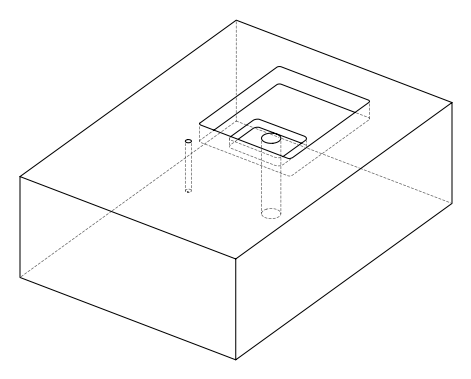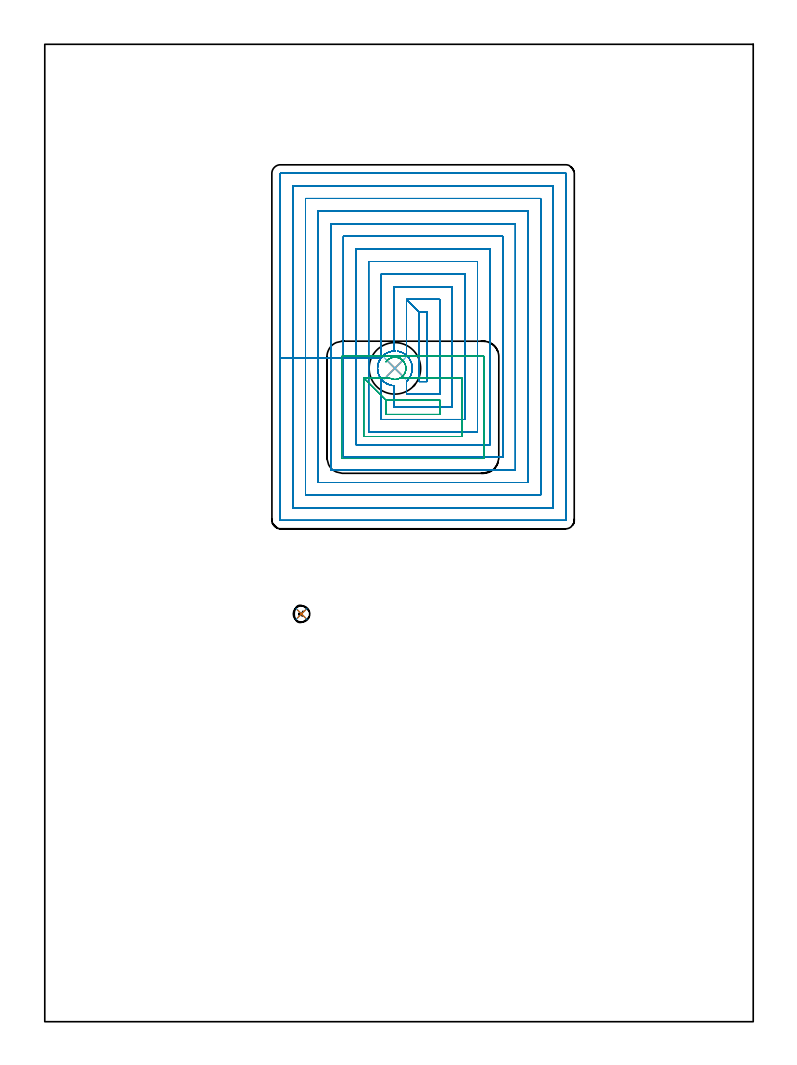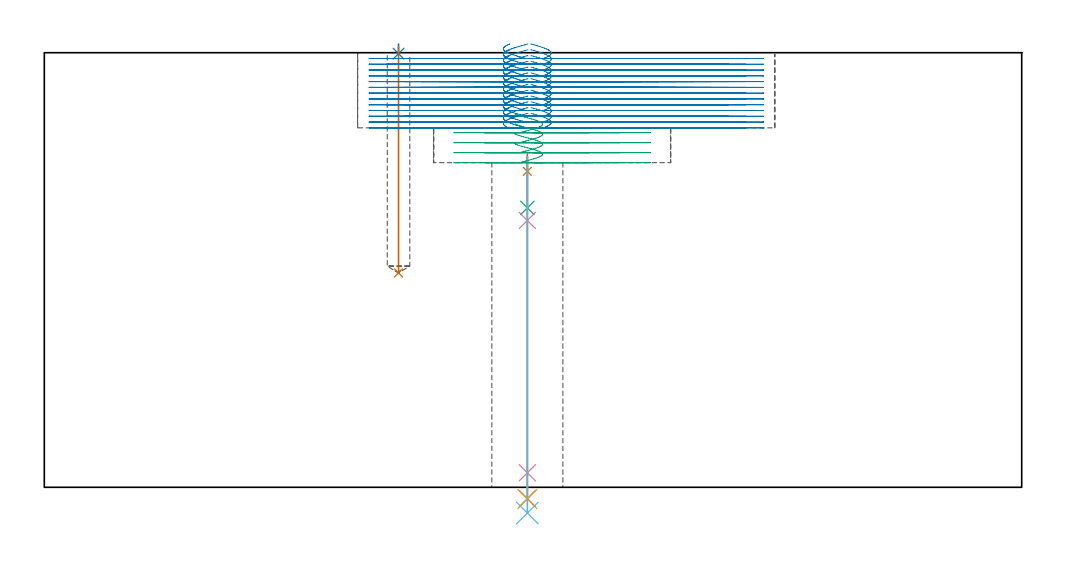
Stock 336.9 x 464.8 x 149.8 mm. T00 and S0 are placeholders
(PLAN: 9 operations, 7 tool changes, 115.5 min)
(1 SPOT_DRILL | STEP1HOLE | NXT0321_9005460120000 | 0.06 min | 4449 mm3)
(2 SPOT_DRILL_1 | STEP1POCKET | NXT0321_9005460120000 | 0.03 min | 1 mm3)
(3 DRILL_BLIND_HOLE_INTO_CENTER | STEP1HOLE | UGT0301_217 | 0.08 min | 989 mm3)
(4 GUN_DRILL_THROUGH_HOLE | STEP1HOLE | UGT0307_007 | 0.56 min | 7680 mm3)
(5 DRILL_TO_ENLARGE_THROUGH_HOLE | STEP1HOLE | NXT0301_104 | 0.48 min | 9871 mm3)
(6 DRILL_TO_ENLARGE_THROUGH_HOLE_1 | STEP1HOLE | UGT0301_058 | 0.5 min | 47537 mm3)
(7 DRILL_BLIND_HOLE_INTO_CENTER_1 | STEP1POCKET | UGT0301_473 | 0.31 min | 3524 mm3)
(8 MILL_RECTANGULAR_POCKET | POCKET_RECTANGULAR_STRAIGHT | NXT0201_009 | Follow Part, ap 2, ae 75% | 109.2 min | 632145 mm3)
(9 MILL_RECTANGULAR_POCKET_1 | POCKET_RECTANGULAR_STRAIGHT_1 | UGT0201_103 | Follow Part, ap 3.5, ae 75% | 4.28 min | 55370 mm3)
(TOOL NXT0321_9005460120000 | NC Spot Drill, 142deg, 12mm, Carbide, Uncoated | D12 PA142 FL30 Z2)
(TOOL UGT0301_217 | Twist Drill 10.4 mm | D10.4 PA118 FL82 Z2)
(TOOL UGT0307_007 | Gun Drill 10 mm | D10 PA130 FL24 Z1)
(TOOL NXT0301_104 | Carbide Drill 14mm [860.1-1400-112A1-MM 2214] | D14 PA140 FL123 Z2)
(TOOL UGT0301_058 | Twist Drill 24.5 mm | D24.5 PA118 FL160 Z2)
(TOOL UGT0301_473 | Carbide Drill 7.8 mm | D7.8 PA118 FL76 Z2)
(TOOL NXT0201_009 | ENDMILL 8mm [2P460-0800-NA 1630] | D8 FL26 Z6)
(TOOL UGT0201_103 | End Mill 14 mm | D14 FL19 Z2)
(OP 1 SPOT_DRILL)
G17 G21 G94 G90
T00 M6
G54
G17 G0 G90 X166.5 Y310.7 S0 M3
G43 Z159.8 H0
G94 G81 G98 Z108.9 F250. R114.9
G80
M5
M2
(OP 2 SPOT_DRILL_1)
G17 G21 G94 G90
T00 M6
G54
G17 G0 G90 X122.1 Y193.9 S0 M3
G43 Z159.8 H0
G94 G81 G98 Z149.464 F250. R152.8
G80
M5
M2
(OP 3 DRILL_BLIND_HOLE_INTO_CENTER)
G17 G21 G94 G90
T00 M6
G54
G17 G0 G90 X166.5 Y310.7 S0 M3
G43 Z159.8 H0
G94 G81 G98 Z96.3 F250. R113.9
G80
M5
M2
(OP 4 GUN_DRILL_THROUGH_HOLE)
G17 G21 G94 G90
T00 M6
G54
G17 G0 G90 X166.5 Y310.7 M8
G43 Z159.8 H0
Z108.868
S716 M3
G94 G1 Z91.973 F125. M26
G4 X.084
Z5. F250.
G4 X.084
Z-3.832 F125.
G4 X.084
M5
M9
G0 Z108.868
Z159.8
M2
(OP 5 DRILL_TO_ENLARGE_THROUGH_HOLE)
G17 G21 G94 G90
T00 M6
G54
G17 G0 G90 X166.5 Y310.7 S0 M3
G43 Z159.8 H1
G94 G73 G98 Z-4.048 F250. Q12.883 R113.9
G80
M5
M2
(OP 6 DRILL_TO_ENLARGE_THROUGH_HOLE_1)
G17 G21 G94 G90
T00 M6
G54
G17 G0 G90 X166.5 Y310.7 S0 M3
G43 Z159.8 H0
G94 G73 G98 Z-8.861 F250. Q24.152 R113.9
G80
M5
M2
(OP 7 DRILL_BLIND_HOLE_INTO_CENTER_1)
G17 G21 G94 G90
T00 M6
G54
G17 G0 G90 X122.1 Y193.9 S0 M3
G43 Z159.8 H0
G94 G81 G98 Z73.9 F250. R151.8
G80
M5
M2
(OP 8 MILL_RECTANGULAR_POCKET)
G17 G21 G94 G90
T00 M6
G54
G17 G0 G90 X167.76 Y318.857 S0 M3
G43 Z159.8 H1
Z152.8
G94 G1 X167.775 Y318.856 Z152.796 F250.
X168.825 Y318.621 Z152.508
X169.835 Y318.251 Z152.219
X170.789 Y317.754 Z151.931
X171.67 Y317.136 Z151.643
X172.464 Y316.41 Z151.355
X173.156 Y315.586 Z151.066
X173.735 Y314.679 Z150.778
X173.914 Y314.314 Z150.669
X174.091 Y313.948 Z150.56
X174.463 Y312.875 Z150.256
X174.685 Y311.762 Z149.952
X174.753 Y310.629 Z149.648
X174.665 Y309.497 Z149.343
X174.424 Y308.388 Z149.039
X174.033 Y307.322 Z148.735
X173.849 Y306.959 Z148.626
X173.658 Y306.584 Z148.513
X173.439 Y306.242 Z148.404
X172.884 Y305.476 Z148.151
X172.625 Y305.16 Z148.041
X172.304 Y304.825 Z147.917
X172. Y304.552 Z147.808
Y298.4 F500.
X187.8
Y343.5
X172.
X178. Y337.5
Y304.4
X181.8
Y337.5
X178.
X172. Y343.5
Y316.844
G0 X160.461 Y316.308 Z152.8
G1 X160.33 Y316.175 Z152.75 F250.
X159.827 Y315.548 Z152.534
X159.456 Y314.99 Z152.355
X159.027 Y314.187 Z152.111
X158.838 Y313.751 Z151.984
X158.709 Y313.425 Z151.89
X158.607 Y313.089 Z151.796
X158.489 Y312.7 Z151.687
X158.321 Y311.825 Z151.448
X158.248 Y310.936 Z151.209
X158.271 Y310.045 Z150.97
X158.39 Y309.161 Z150.731
X158.485 Y308.766 Z150.622
X158.581 Y308.371 Z150.513
X158.943 Y307.379 Z150.23
X159.429 Y306.442 Z149.947
X160.03 Y305.574 Z149.665
X160.737 Y304.79 Z149.382
X161.539 Y304.102 Z149.099
X162.421 Y303.522 Z148.816
X162.837 Y303.312 Z148.691
X163.203 Y303.132 Z148.582
X163.977 Y302.841 Z148.36
X164.777 Y302.63 Z148.138
X165.593 Y302.499 Z147.917
X166. Y302.474 Z147.808
Y292.4 F500.
X193.8
Y349.5
X166.
Y318.93
G0 X166.706 Y318.952 Z152.8
G1 X165.628 Y318.909 Z152.511 F250.
X164.568 Y318.727 Z152.223
X163.541 Y318.408 Z151.934
X162.563 Y317.958 Z151.646
X162.216 Y317.748 Z151.537
X161.868 Y317.537 Z151.428
X161.268 Y317.09 Z151.228
X160.967 Y316.817 Z151.119
X160.33 Y316.175 Z150.876
X159.827 Y315.548 Z150.661
X159.456 Y314.99 Z150.482
X159.027 Y314.187 Z150.237
X158.838 Y313.751 Z150.11
X158.709 Y313.425 Z150.016
X158.607 Y313.089 Z149.922
X158.489 Y312.7 Z149.813
X158.321 Y311.825 Z149.574
X158.248 Y310.936 Z149.336
X158.271 Y310.045 Z149.097
X158.39 Y309.161 Z148.858
X158.485 Y308.766 Z148.749
X158.581 Y308.371 Z148.64
X158.882 Y307.523 Z148.399
X159.273 Y306.713 Z148.158
X159.75 Y305.95 Z147.917
X160. Y305.629 Z147.808
Y286.4 F500.
X199.8
Y355.5
X160.
Y315.765
X154.
Y280.4
X205.8
Y361.5
X154.
Y315.765
X148.
Y274.4
X211.8
Y367.5
X148.
Y315.765
X142.
Y268.4
X217.8
Y373.5
X142.
Y315.765
X136.
Y262.4
X223.8
Y379.5
X136.
Y315.765
X130.
Y256.4
X229.8
Y385.5
X130.
Y315.765
X124.
Y250.4
X235.8
Y391.5
X124.
Y315.765
X118.
Y244.4
X241.8
Y397.5
X118.
Y315.765
X112.
Y238.5
X112.005 Y238.445
X112.045 Y238.405
X112.1 Y238.4
X247.7
X247.755 Y238.405
X247.795 Y238.445
X247.8 Y238.5
Y403.4
X247.795 Y403.455
X247.755 Y403.495
X247.7 Y403.5
X112.1
X112.045 Y403.495
X112.005 Y403.455
X112. Y403.4
Y315.765
Y314.765
G0 X167.76 Y318.857 Z150.808
G1 X167.777 Y318.856 Z150.803 F250.
X168.827 Y318.62 Z150.515
X169.837 Y318.251 Z150.227
X170.79 Y317.753 Z149.938
X171.671 Y317.136 Z149.65
X172.464 Y316.409 Z149.362
X173.156 Y315.586 Z149.074
X173.735 Y314.679 Z148.786
X173.914 Y314.314 Z148.677
X174.091 Y313.948 Z148.568
X174.463 Y312.875 Z148.263
X174.685 Y311.762 Z147.959
X174.753 Y310.629 Z147.655
X174.665 Y309.497 Z147.351
X174.424 Y308.388 Z147.047
X174.033 Y307.322 Z146.743
X173.849 Y306.959 Z146.634
X173.658 Y306.584 Z146.521
X173.439 Y306.242 Z146.412
X172.922 Y305.522 Z146.175
X172.666 Y305.205 Z146.065
X172.537 Y305.065 Z146.014
X172. Y304.552 Z145.815
Y298.4 F500.
X187.8
Y343.5
X172.
X178. Y337.5
Y304.4
X181.8
Y337.5
X178.
X172. Y343.5
Y316.844
G0 X160.462 Y316.308 Z150.808
G1 X160.33 Y316.175 Z150.757 F250.
X159.827 Y315.548 Z150.542
X159.456 Y314.99 Z150.363
X159.027 Y314.187 Z150.118
X158.838 Y313.751 Z149.991
X158.709 Y313.425 Z149.897
X158.607 Y313.089 Z149.803
X158.489 Y312.7 Z149.694
X158.321 Y311.825 Z149.456
X158.248 Y310.937 Z149.217
X158.271 Y310.047 Z148.978
X158.389 Y309.164 Z148.739
X158.485 Y308.769 Z148.631
X158.58 Y308.374 Z148.522
X158.944 Y307.377 Z148.237
X159.433 Y306.436 Z147.953
X160.038 Y305.565 Z147.669
X160.75 Y304.778 Z147.385
X161.556 Y304.089 Z147.101
X162.444 Y303.509 Z146.816
X162.807 Y303.326 Z146.707
X163.172 Y303.145 Z146.598
X163.956 Y302.848 Z146.374
X164.766 Y302.632 Z146.149
X165.593 Y302.499 Z145.924
X166. Y302.474 Z145.815
Y292.4 F500.
X193.8
Y349.5
X166.
Y318.93
G0 X166.706 Y318.953 Z150.808
G1 X165.631 Y318.91 Z150.519 F250.
X164.571 Y318.728 Z150.231
X163.544 Y318.409 Z149.943
X162.567 Y317.96 Z149.655
X162.219 Y317.75 Z149.546
X161.872 Y317.539 Z149.437
X161.268 Y317.09 Z149.235
X160.967 Y316.817 Z149.127
X160.33 Y316.175 Z148.884
X159.827 Y315.548 Z148.669
X159.456 Y314.99 Z148.489
X159.027 Y314.187 Z148.245
X158.838 Y313.751 Z148.118
X158.709 Y313.425 Z148.024
X158.607 Y313.089 Z147.93
X158.489 Y312.7 Z147.821
X158.321 Y311.825 Z147.582
X158.248 Y310.937 Z147.344
X158.271 Y310.047 Z147.105
X158.389 Y309.164 Z146.866
X158.485 Y308.769 Z146.757
X158.58 Y308.374 Z146.648
X158.881 Y307.525 Z146.407
X159.273 Y306.713 Z146.166
X159.75 Y305.95 Z145.924
X160. Y305.629 Z145.815
Y286.4 F500.
X199.8
Y355.5
X160.
Y315.765
X154.
Y280.4
X205.8
Y361.5
X154.
Y315.765
X148.
Y274.4
X211.8
Y367.5
X148.
Y315.765
X142.
Y268.4
X217.8
Y373.5
X142.
Y315.765
X136.
Y262.4
X223.8
Y379.5
X136.
Y315.765
X130.
Y256.4
X229.8
Y385.5
X130.
Y315.765
X124.
Y250.4
X235.8
Y391.5
X124.
Y315.765
X118.
Y244.4
X241.8
Y397.5
X118.
Y315.765
X112.
Y238.5
X112.005 Y238.445
X112.045 Y238.405
X112.1 Y238.4
X247.7
X247.755 Y238.405
X247.795 Y238.445
X247.8 Y238.5
Y403.4
X247.795 Y403.455
X247.755 Y403.495
X247.7 Y403.5
X112.1
X112.045 Y403.495
X112.005 Y403.455
X112. Y403.4
Y315.765
Y314.765
G0 X167.758 Y318.845 Z148.815
G1 X168.606 Y318.682 Z148.584 F250.
X169.661 Y318.326 Z148.285
X170.659 Y317.831 Z147.987
X171.581 Y317.207 Z147.689
X172.411 Y316.464 Z147.39
X173.133 Y315.616 Z147.092
X173.735 Y314.679 Z146.793
X173.914 Y314.314 Z146.685
X174.091 Y313.948 Z146.575
X174.451 Y312.918 Z146.283
X174.673 Y311.85 Z145.991
X174.753 Y310.763 Z145.699
X174.689 Y309.674 Z145.406
X174.483 Y308.603 Z145.114
X174.138 Y307.568 Z144.822
X173.66 Y306.588 Z144.53
X173.441 Y306.245 Z144.421
X172.922 Y305.522 Z144.182
X172.666 Y305.205 Z144.073
X172.304 Y304.825 Z143.932
X172. Y304.552 Z143.823
Y298.4 F500.
X187.8
Y343.5
X172.
X178. Y337.5
Y304.4
X181.8
Y337.5
X178.
X172. Y343.5
Y316.844
G0 X160.46 Y316.307 Z148.815
G1 X160.326 Y316.171 Z148.764 F250.
X160.056 Y315.865 Z148.655
X159.479 Y315.047 Z148.387
X159.006 Y314.165 Z148.118
X158.641 Y313.233 Z147.85
X158.392 Y312.263 Z147.582
X158.334 Y311.86 Z147.473
X158.29 Y311.549 Z147.389
X158.244 Y310.831 Z147.196
X158.302 Y309.726 Z146.899
X158.507 Y308.638 Z146.603
X158.855 Y307.588 Z146.306
X159.34 Y306.593 Z146.01
X159.954 Y305.673 Z145.713
X160.685 Y304.842 Z145.417
X161.52 Y304.116 Z145.12
X162.445 Y303.508 Z144.824
X163.312 Y303.085 Z144.565
X164.053 Y302.818 Z144.354
X164.816 Y302.622 Z144.143
X165.593 Y302.499 Z143.932
X166. Y302.474 Z143.823
Y292.4 F500.
X193.8
Y349.5
X166.
Y318.93
G0 X166.705 Y318.938 Z148.815
G1 X166.401 Y318.955 Z148.734 F250.
X165.291 Y318.867 Z148.435
X164.203 Y318.63 Z148.137
X163.156 Y318.25 Z147.839
X162.17 Y317.732 Z147.54
X161.263 Y317.086 Z147.242
X160.962 Y316.813 Z147.133
X160.326 Y316.171 Z146.891
X160.056 Y315.865 Z146.782
X159.479 Y315.047 Z146.513
X159.006 Y314.165 Z146.245
X158.641 Y313.233 Z145.977
X158.392 Y312.263 Z145.709
X158.334 Y311.86 Z145.599
X158.29 Y311.549 Z145.515
X158.244 Y310.831 Z145.322
X158.294 Y309.794 Z145.044
X158.474 Y308.772 Z144.766
X158.779 Y307.78 Z144.488
X159.207 Y306.834 Z144.21
X159.75 Y305.95 Z143.932
X160. Y305.629 Z143.823
Y286.4 F500.
X199.8
Y355.5
X160.
Y315.778
X154.
Y280.4
X205.8
Y361.5
X154.
Y315.778
X148.
Y274.4
X211.8
Y367.5
X148.
Y315.778
X142.
Y268.4
X217.8
Y373.5
X142.
Y315.778
X136.
Y262.4
X223.8
Y379.5
X136.
Y315.778
X130.
Y256.4
X229.8
Y385.5
X130.
Y315.778
X124.
Y250.4
X235.8
Y391.5
X124.
Y315.778
X118.
Y244.4
X241.8
Y397.5
X118.
Y315.778
X112.
Y238.5
X112.005 Y238.445
X112.045 Y238.405
X112.1 Y238.4
X247.7
X247.755 Y238.405
X247.795 Y238.445
X247.8 Y238.5
Y403.4
X247.795 Y403.455
X247.755 Y403.495
X247.7 Y403.5
X112.1
X112.045 Y403.495
X112.005 Y403.455
X112. Y403.4
Y315.778
Y314.778
G0 X167.758 Y318.845 Z146.823
G1 X168.606 Y318.682 Z146.591 F250.
X169.661 Y318.326 Z146.293
X170.659 Y317.831 Z145.995
X171.581 Y317.207 Z145.696
X172.411 Y316.464 Z145.398
X173.133 Y315.616 Z145.1
X173.735 Y314.679 Z144.801
X173.914 Y314.314 Z144.692
X174.091 Y313.948 Z144.583
X174.451 Y312.918 Z144.291
X174.673 Y311.85 Z143.999
X174.753 Y310.763 Z143.706
X174.689 Y309.674 Z143.414
X174.483 Y308.603 Z143.122
X174.138 Y307.568 Z142.83
X173.66 Y306.588 Z142.537
X173.441 Y306.245 Z142.428
X172.922 Y305.522 Z142.19
X172.666 Y305.205 Z142.081
X172.304 Y304.825 Z141.94
X172. Y304.552 Z141.831
Y298.4 F500.
X187.8
Y343.5
X172.
X178. Y337.5
Y304.4
X181.8
Y337.5
X178.
X172. Y343.5
Y316.844
G0 X160.46 Y316.307 Z146.823
G1 X160.326 Y316.171 Z146.772 F250.
X160.056 Y315.865 Z146.663
X159.479 Y315.047 Z146.394
X159.006 Y314.165 Z146.126
X158.641 Y313.233 Z145.858
X158.392 Y312.263 Z145.59
X158.334 Y311.86 Z145.48
X158.288 Y311.535 Z145.393
X158.269 Y311.208 Z145.305
X158.244 Y310.802 Z145.196
X158.305 Y309.701 Z144.9
X158.512 Y308.617 Z144.605
X158.862 Y307.571 Z144.309
X159.347 Y306.581 Z144.014
X159.96 Y305.664 Z143.718
X160.69 Y304.837 Z143.423
X161.523 Y304.114 Z143.127
X162.445 Y303.508 Z142.832
X162.808 Y303.326 Z142.723
X163.173 Y303.145 Z142.613
X163.956 Y302.848 Z142.389
X164.766 Y302.632 Z142.164
X165.593 Y302.499 Z141.94
X166. Y302.474 Z141.831
Y292.4 F500.
X193.8
Y349.5
X166.
Y318.93
G0 X166.705 Y318.938 Z146.823
G1 X166.401 Y318.955 Z146.742 F250.
X165.291 Y318.867 Z146.443
X164.203 Y318.63 Z146.145
X163.156 Y318.25 Z145.846
X162.17 Y317.732 Z145.548
X161.263 Y317.086 Z145.25
X160.962 Y316.813 Z145.141
X160.326 Y316.171 Z144.898
X160.056 Y315.865 Z144.789
X159.479 Y315.047 Z144.521
X159.006 Y314.165 Z144.253
X158.641 Y313.233 Z143.985
X158.392 Y312.263 Z143.716
X158.334 Y311.86 Z143.607
X158.288 Y311.535 Z143.519
X158.269 Y311.208 Z143.431
X158.244 Y310.802 Z143.322
X158.297 Y309.771 Z143.046
X158.478 Y308.755 Z142.769
X158.784 Y307.769 Z142.493
X159.21 Y306.829 Z142.216
X159.75 Y305.95 Z141.94
X160. Y305.629 Z141.831
Y286.4 F500.
X199.8
Y355.5
X160.
Y315.778
X154.
Y280.4
X205.8
Y361.5
X154.
Y315.778
X148.
Y274.4
X211.8
Y367.5
X148.
Y315.778
X142.
Y268.4
X217.8
Y373.5
X142.
Y315.778
X136.
Y262.4
X223.8
Y379.5
X136.
Y315.778
X130.
Y256.4
X229.8
Y385.5
X130.
Y315.778
X124.
Y250.4
X235.8
Y391.5
X124.
Y315.778
X118.
Y244.4
X241.8
Y397.5
X118.
Y315.778
X112.
Y238.5
X112.005 Y238.445
X112.045 Y238.405
X112.1 Y238.4
X247.7
X247.755 Y238.405
X247.795 Y238.445
X247.8 Y238.5
Y403.4
X247.795 Y403.455
X247.755 Y403.495
X247.7 Y403.5
X112.1
X112.045 Y403.495
X112.005 Y403.455
X112. Y403.4
Y315.778
Y314.778
G0 X167.758 Y318.845 Z144.831
G1 X168.606 Y318.682 Z144.599 F250.
X169.661 Y318.326 Z144.301
X170.659 Y317.831 Z144.002
X171.581 Y317.207 Z143.704
X172.411 Y316.464 Z143.406
X173.133 Y315.616 Z143.107
X173.735 Y314.679 Z142.809
X173.914 Y314.314 Z142.7
X174.091 Y313.948 Z142.591
X174.451 Y312.918 Z142.299
X174.673 Y311.85 Z142.006
X174.753 Y310.763 Z141.714
X174.689 Y309.674 Z141.422
X174.483 Y308.603 Z141.13
X174.138 Y307.568 Z140.837
X173.66 Y306.588 Z140.545
X173.441 Y306.245 Z140.436
X172.922 Y305.522 Z140.198
X172.666 Y305.205 Z140.088
X172.304 Y304.825 Z139.948
X172. Y304.552 Z139.838
Y298.4 F500.
X187.8
Y343.5
X172.
X178. Y337.5
Y304.4
X181.8
Y337.5
X178.
X172. Y343.5
Y316.844
G0 X160.46 Y316.306 Z144.831
G1 X160.326 Y316.171 Z144.78 F250.
X160.056 Y315.865 Z144.67
X159.479 Y315.047 Z144.402
X159.006 Y314.165 Z144.134
X158.641 Y313.233 Z143.866
X158.392 Y312.263 Z143.597
X158.334 Y311.86 Z143.488
X158.277 Y311.457 Z143.379
X158.249 Y310.404 Z143.097
X158.355 Y309.357 Z142.815
X158.593 Y308.331 Z142.533
X158.959 Y307.343 Z142.251
X159.448 Y306.41 Z141.968
X160.052 Y305.547 Z141.686
X160.76 Y304.768 Z141.404
X161.561 Y304.085 Z141.122
X162.443 Y303.509 Z140.84
X162.807 Y303.327 Z140.731
X163.171 Y303.145 Z140.622
X163.956 Y302.848 Z140.397
X164.766 Y302.632 Z140.172
X165.593 Y302.499 Z139.948
X166. Y302.474 Z139.838
Y292.4 F500.
X193.8
Y349.5
X166.
Y318.93
G0 X166.704 Y318.938 Z144.831
G1 X166.401 Y318.955 Z144.749 F250.
X165.291 Y318.867 Z144.451
X164.203 Y318.63 Z144.153
X163.156 Y318.25 Z143.854
X162.17 Y317.732 Z143.556
X161.263 Y317.086 Z143.257
X160.962 Y316.813 Z143.149
X160.326 Y316.171 Z142.906
X160.056 Y315.865 Z142.797
X159.479 Y315.047 Z142.529
X159.006 Y314.165 Z142.261
X158.641 Y313.233 Z141.992
X158.392 Y312.263 Z141.724
X158.334 Y311.86 Z141.615
X158.277 Y311.457 Z141.506
X158.246 Y310.488 Z141.246
X158.329 Y309.522 Z140.986
X158.524 Y308.573 Z140.727
X158.829 Y307.652 Z140.467
X159.24 Y306.774 Z140.207
X159.75 Y305.95 Z139.947
X160. Y305.629 Z139.838
Y286.4 F500.
X199.8
Y355.5
X160.
Y315.778
X154.
Y280.4
X205.8
Y361.5
X154.
Y315.778
X148.
Y274.4
X211.8
Y367.5
X148.
Y315.778
X142.
Y268.4
X217.8
Y373.5
X142.
Y315.778
X136.
Y262.4
X223.8
Y379.5
X136.
Y315.778
X130.
Y256.4
X229.8
Y385.5
X130.
Y315.778
X124.
Y250.4
X235.8
Y391.5
X124.
Y315.778
X118.
Y244.4
X241.8
Y397.5
X118.
Y315.778
X112.
Y238.5
X112.005 Y238.445
X112.045 Y238.405
X112.1 Y238.4
X247.7
X247.755 Y238.405
X247.795 Y238.445
X247.8 Y238.5
Y403.4
X247.795 Y403.455
X247.755 Y403.495
X247.7 Y403.5
X112.1
X112.045 Y403.495
X112.005 Y403.455
X112. Y403.4
Y315.778
Y314.778
G0 X167.758 Y318.845 Z142.838
G1 X168.606 Y318.682 Z142.607 F250.
X169.661 Y318.326 Z142.308
X170.659 Y317.831 Z142.01
X171.581 Y317.207 Z141.712
X172.411 Y316.464 Z141.413
X173.133 Y315.616 Z141.115
X173.735 Y314.679 Z140.817
X173.914 Y314.314 Z140.708
X174.091 Y313.948 Z140.599
X174.451 Y312.918 Z140.306
X174.673 Y311.85 Z140.014
X174.753 Y310.763 Z139.722
X174.689 Y309.674 Z139.43
X174.483 Y308.603 Z139.137
X174.138 Y307.568 Z138.845
X173.66 Y306.588 Z138.553
X173.441 Y306.245 Z138.444
X172.922 Y305.522 Z138.205
X172.666 Y305.205 Z138.096
X172.304 Y304.825 Z137.955
X172. Y304.552 Z137.846
Y298.4 F500.
X187.8
Y343.5
X172.
X178. Y337.5
Y304.4
X181.8
Y337.5
X178.
X172. Y343.5
Y316.844
G0 X160.46 Y316.306 Z142.838
G1 X160.326 Y316.171 Z142.787 F250.
X160.056 Y315.865 Z142.678
X159.479 Y315.047 Z142.41
X159.006 Y314.165 Z142.142
X158.641 Y313.233 Z141.873
X158.392 Y312.263 Z141.605
X158.334 Y311.86 Z141.496
X158.277 Y311.457 Z141.387
X158.249 Y310.404 Z141.105
X158.355 Y309.357 Z140.823
X158.593 Y308.331 Z140.541
X158.959 Y307.343 Z140.258
X159.448 Y306.41 Z139.976
X160.052 Y305.547 Z139.694
X160.76 Y304.768 Z139.412
X161.561 Y304.085 Z139.13
X162.443 Y303.509 Z138.847
X162.807 Y303.327 Z138.738
X163.171 Y303.145 Z138.629
X163.956 Y302.848 Z138.405
X164.766 Y302.632 Z138.18
X165.593 Y302.499 Z137.955
X166. Y302.474 Z137.846
Y292.4 F500.
X193.8
Y349.5
X166.
Y318.93
G0 X166.704 Y318.938 Z142.838
G1 X166.401 Y318.955 Z142.757 F250.
X165.291 Y318.867 Z142.459
X164.203 Y318.63 Z142.16
X163.156 Y318.25 Z141.862
X162.17 Y317.732 Z141.563
X161.263 Y317.086 Z141.265
X160.962 Y316.813 Z141.156
X160.326 Y316.171 Z140.914
X160.056 Y315.865 Z140.805
X159.479 Y315.047 Z140.537
X159.006 Y314.165 Z140.268
X158.641 Y313.233 Z140.
X158.392 Y312.263 Z139.732
X158.334 Y311.86 Z139.623
X158.277 Y311.457 Z139.514
X158.246 Y310.488 Z139.254
X158.329 Y309.522 Z138.994
X158.524 Y308.573 Z138.734
X158.829 Y307.652 Z138.475
X159.24 Y306.774 Z138.215
X159.75 Y305.95 Z137.955
X160. Y305.629 Z137.846
Y286.4 F500.
X199.8
Y355.5
X160.
Y315.778
X154.
Y280.4
X205.8
Y361.5
X154.
Y315.778
X148.
Y274.4
X211.8
Y367.5
X148.
Y315.778
X142.
Y268.4
X217.8
Y373.5
X142.
Y315.778
X136.
Y262.4
X223.8
Y379.5
X136.
Y315.778
X130.
Y256.4
X229.8
Y385.5
X130.
Y315.778
X124.
Y250.4
X235.8
Y391.5
X124.
Y315.778
X118.
Y244.4
X241.8
Y397.5
X118.
Y315.778
X112.
Y238.5
X112.005 Y238.445
X112.045 Y238.405
X112.1 Y238.4
X247.7
X247.755 Y238.405
X247.795 Y238.445
X247.8 Y238.5
Y403.4
X247.795 Y403.455
X247.755 Y403.495
X247.7 Y403.5
X112.1
X112.045 Y403.495
X112.005 Y403.455
X112. Y403.4
Y315.778
Y314.778
G0 X167.758 Y318.845 Z140.846
G1 X168.606 Y318.682 Z140.615 F250.
X169.661 Y318.326 Z140.316
X170.659 Y317.831 Z140.018
X171.581 Y317.207 Z139.719
X172.411 Y316.464 Z139.421
X173.133 Y315.616 Z139.123
X173.735 Y314.679 Z138.824
X173.914 Y314.314 Z138.715
X174.091 Y313.948 Z138.606
X174.451 Y312.918 Z138.314
X174.673 Y311.85 Z138.022
X174.753 Y310.763 Z137.729
X174.689 Y309.674 Z137.437
X174.483 Y308.603 Z137.145
X174.138 Y307.568 Z136.853
X173.66 Y306.588 Z136.56
X173.441 Y306.245 Z136.451
X172.922 Y305.522 Z136.213
X172.666 Y305.205 Z136.104
X172.304 Y304.825 Z135.963
X172. Y304.552 Z135.854
Y298.4 F500.
X187.8
Y343.5
X172.
X178. Y337.5
Y304.4
X181.8
Y337.5
X178.
X172. Y343.5
Y316.844
G0 X160.46 Y316.306 Z140.846
G1 X160.326 Y316.171 Z140.795 F250.
X160.056 Y315.865 Z140.686
X159.479 Y315.047 Z140.418
X159.006 Y314.165 Z140.149
X158.641 Y313.233 Z139.881
X158.392 Y312.263 Z139.613
X158.334 Y311.86 Z139.504
X158.277 Y311.457 Z139.395
X158.249 Y310.404 Z139.113
X158.355 Y309.357 Z138.83
X158.593 Y308.331 Z138.548
X158.959 Y307.343 Z138.266
X159.448 Y306.41 Z137.984
X160.052 Y305.547 Z137.702
X160.76 Y304.768 Z137.419
X161.561 Y304.085 Z137.137
X162.443 Y303.509 Z136.855
X162.807 Y303.327 Z136.746
X163.171 Y303.145 Z136.637
X163.956 Y302.848 Z136.412
X164.766 Y302.632 Z136.188
X165.593 Y302.499 Z135.963
X166. Y302.474 Z135.854
Y292.4 F500.
X193.8
Y349.5
X166.
Y318.93
G0 X166.704 Y318.938 Z140.846
G1 X166.401 Y318.955 Z140.765 F250.
X165.291 Y318.867 Z140.466
X164.203 Y318.63 Z140.168
X163.156 Y318.25 Z139.87
X162.17 Y317.732 Z139.571
X161.263 Y317.086 Z139.273
X160.962 Y316.813 Z139.164
X160.326 Y316.171 Z138.922
X160.056 Y315.865 Z138.813
X159.479 Y315.047 Z138.544
X159.006 Y314.165 Z138.276
X158.641 Y313.233 Z138.008
X158.392 Y312.263 Z137.74
X158.334 Y311.86 Z137.63
X158.277 Y311.457 Z137.521
X158.246 Y310.488 Z137.262
X158.329 Y309.522 Z137.002
X158.524 Y308.573 Z136.742
X158.829 Y307.652 Z136.482
X159.24 Y306.774 Z136.223
X159.75 Y305.95 Z135.963
X160. Y305.629 Z135.854
Y286.4 F500.
X199.8
Y355.5
X160.
Y315.778
X154.
Y280.4
X205.8
Y361.5
X154.
Y315.778
X148.
Y274.4
X211.8
Y367.5
X148.
Y315.778
X142.
Y268.4
X217.8
Y373.5
X142.
Y315.778
X136.
Y262.4
X223.8
Y379.5
X136.
Y315.778
X130.
Y256.4
X229.8
Y385.5
X130.
Y315.778
X124.
Y250.4
X235.8
Y391.5
X124.
Y315.778
X118.
Y244.4
X241.8
Y397.5
X118.
Y315.778
X112.
Y238.5
X112.005 Y238.445
X112.045 Y238.405
X112.1 Y238.4
X247.7
X247.755 Y238.405
X247.795 Y238.445
X247.8 Y238.5
Y403.4
X247.795 Y403.455
X247.755 Y403.495
X247.7 Y403.5
X112.1
X112.045 Y403.495
X112.005 Y403.455
X112. Y403.4
Y315.778
Y314.778
G0 X167.754 Y318.84 Z138.854
G1 X168.434 Y318.724 Z138.669 F250.
X168.825 Y318.61 Z138.56
X169.215 Y318.496 Z138.451
X169.979 Y318.186 Z138.23
X170.339 Y317.997 Z138.121
X170.938 Y317.649 Z137.935
X171.281 Y317.43 Z137.826
X171.712 Y317.102 Z137.681
X172.014 Y316.831 Z137.573
X172.316 Y316.558 Z137.464
X173.03 Y315.747 Z137.174
X173.633 Y314.85 Z136.884
X174.113 Y313.882 Z136.595
X174.463 Y312.859 Z136.305
X174.677 Y311.8 Z136.016
X174.751 Y310.722 Z135.726
X174.684 Y309.643 Z135.436
X174.477 Y308.583 Z135.147
X174.134 Y307.558 Z134.857
X173.66 Y306.587 Z134.568
X173.441 Y306.244 Z134.459
X172.924 Y305.526 Z134.222
X172.668 Y305.209 Z134.112
X172.304 Y304.825 Z133.971
X172. Y304.553 Z133.862
Y298.4 F500.
X187.8
Y343.5
X172.
X178. Y337.5
Y304.4
X181.8
Y337.5
X178.
X172. Y343.5
Y316.844
G0 X160.46 Y316.306 Z138.854
G1 X160.326 Y316.171 Z138.803 F250.
X160.057 Y315.866 Z138.694
X159.485 Y315.056 Z138.428
X159.014 Y314.183 Z138.162
X158.861 Y313.806 Z138.053
X158.721 Y313.462 Z137.954
X158.612 Y313.107 Z137.854
X158.493 Y312.717 Z137.745
X158.392 Y312.263 Z137.62
X158.334 Y311.859 Z137.511
X158.288 Y311.534 Z137.423
X158.268 Y311.206 Z137.335
X158.244 Y310.8 Z137.226
X158.304 Y309.706 Z136.933
X158.509 Y308.63 Z136.639
X158.854 Y307.59 Z136.345
X159.333 Y306.605 Z136.052
X159.939 Y305.692 Z135.758
X160.66 Y304.867 Z135.465
X161.483 Y304.144 Z135.171
X162.395 Y303.537 Z134.878
X162.829 Y303.316 Z134.747
X163.194 Y303.135 Z134.638
X163.971 Y302.843 Z134.416
X164.774 Y302.63 Z134.193
X165.593 Y302.499 Z133.971
X166. Y302.474 Z133.862
Y292.4 F500.
X193.8
Y349.5
X166.
Y318.926
G0 X166.707 Y318.932 Z138.854
G1 X166.275 Y318.948 Z138.738 F250.
X165.192 Y318.847 Z138.447
X164.132 Y318.604 Z138.155
X163.112 Y318.225 Z137.864
X162.151 Y317.716 Z137.572
X161.265 Y317.086 Z137.281
X160.962 Y316.814 Z137.172
X160.326 Y316.171 Z136.93
X160.057 Y315.866 Z136.821
X159.485 Y315.056 Z136.555
X159.014 Y314.183 Z136.289
X158.861 Y313.806 Z136.18
X158.721 Y313.462 Z136.08
X158.612 Y313.107 Z135.981
X158.493 Y312.717 Z135.872
X158.392 Y312.263 Z135.747
X158.334 Y311.859 Z135.638
X158.288 Y311.534 Z135.55
X158.268 Y311.206 Z135.462
X158.244 Y310.8 Z135.353
X158.297 Y309.77 Z135.076
X158.478 Y308.754 Z134.8
X158.784 Y307.769 Z134.523
X159.21 Y306.829 Z134.247
X159.75 Y305.95 Z133.97
X160. Y305.629 Z133.862
Y286.4 F500.
X199.8
Y355.5
X160.
Y315.778
X154.
Y280.4
X205.8
Y361.5
X154.
Y315.778
X148.
Y274.4
X211.8
Y367.5
X148.
Y315.778
X142.
Y268.4
X217.8
Y373.5
X142.
Y315.778
X136.
Y262.4
X223.8
Y379.5
X136.
Y315.778
X130.
Y256.4
X229.8
Y385.5
X130.
Y315.778
X124.
Y250.4
X235.8
Y391.5
X124.
Y315.778
X118.
Y244.4
X241.8
Y397.5
X118.
Y315.778
X112.
Y238.5
X112.005 Y238.445
X112.045 Y238.405
X112.1 Y238.4
X247.7
X247.755 Y238.405
X247.795 Y238.445
X247.8 Y238.5
Y403.4
X247.795 Y403.455
X247.755 Y403.495
X247.7 Y403.5
X112.1
X112.045 Y403.495
X112.005 Y403.455
X112. Y403.4
Y315.778
Y314.778
G0 X167.754 Y318.84 Z136.862
G1 X168.391 Y318.735 Z136.689 F250.
X168.782 Y318.623 Z136.579
X169.173 Y318.51 Z136.471
X169.981 Y318.185 Z136.237
X170.34 Y317.996 Z136.128
X170.937 Y317.65 Z135.944
X171.279 Y317.431 Z135.835
X171.733 Y317.085 Z135.682
X172.035 Y316.812 Z135.573
X172.336 Y316.539 Z135.464
X173.064 Y315.703 Z135.167
X173.675 Y314.776 Z134.869
X174.156 Y313.777 Z134.572
X174.499 Y312.722 Z134.275
X174.698 Y311.631 Z133.978
X174.75 Y310.523 Z133.681
X174.652 Y309.418 Z133.383
X174.408 Y308.336 Z133.086
X174.021 Y307.296 Z132.789
X173.836 Y306.934 Z132.68
X173.654 Y306.577 Z132.572
X173.437 Y306.239 Z132.465
X172.924 Y305.526 Z132.23
X172.668 Y305.209 Z132.12
X172.304 Y304.825 Z131.979
X172. Y304.553 Z131.869
Y298.4 F500.
X187.8
Y343.5
X172.
X178. Y337.5
Y304.4
X181.8
Y337.5
X178.
X172. Y343.5
Y316.843
G0 X160.46 Y316.306 Z136.862
G1 X160.326 Y316.171 Z136.811 F250.
X160.057 Y315.866 Z136.702
X159.485 Y315.056 Z136.436
X159.014 Y314.183 Z136.17
X158.861 Y313.806 Z136.061
X158.721 Y313.462 Z135.961
X158.612 Y313.107 Z135.862
X158.493 Y312.717 Z135.753
X158.392 Y312.263 Z135.628
X158.334 Y311.859 Z135.519
X158.288 Y311.534 Z135.431
X158.268 Y311.207 Z135.343
X158.244 Y310.801 Z135.234
X158.305 Y309.7 Z134.939
X158.512 Y308.617 Z134.643
X158.862 Y307.571 Z134.348
X159.347 Y306.581 Z134.052
X159.96 Y305.664 Z133.757
X160.689 Y304.837 Z133.461
X161.522 Y304.114 Z133.166
X162.444 Y303.509 Z132.87
X162.807 Y303.326 Z132.761
X163.172 Y303.145 Z132.652
X163.956 Y302.848 Z132.428
X164.766 Y302.632 Z132.203
X165.593 Y302.499 Z131.978
X166. Y302.474 Z131.869
Y292.4 F500.
X193.8
Y349.5
X166.
Y318.926
G0 X166.707 Y318.932 Z136.862
G1 X166.243 Y318.947 Z136.737 F250.
X165.167 Y318.843 Z136.448
X164.114 Y318.599 Z136.158
X163.101 Y318.22 Z135.868
X162.146 Y317.713 Z135.578
X161.265 Y317.086 Z135.289
X160.962 Y316.814 Z135.179
X160.326 Y316.171 Z134.937
X160.057 Y315.866 Z134.828
X159.485 Y315.056 Z134.563
X159.014 Y314.183 Z134.297
X158.861 Y313.806 Z134.188
X158.721 Y313.462 Z134.088
X158.612 Y313.107 Z133.989
X158.493 Y312.717 Z133.879
X158.392 Y312.263 Z133.755
X158.334 Y311.859 Z133.646
X158.288 Y311.534 Z133.558
X158.268 Y311.207 Z133.47
X158.244 Y310.801 Z133.361
X158.297 Y309.77 Z133.084
X158.478 Y308.754 Z132.808
X158.784 Y307.769 Z132.531
X159.21 Y306.829 Z132.255
X159.75 Y305.95 Z131.978
X160. Y305.629 Z131.869
Y286.4 F500.
X199.8
Y355.5
X160.
Y315.778
X154.
Y280.4
X205.8
Y361.5
X154.
Y315.778
X148.
Y274.4
X211.8
Y367.5
X148.
Y315.778
X142.
Y268.4
X217.8
Y373.5
X142.
Y315.778
X136.
Y262.4
X223.8
Y379.5
X136.
Y315.778
X130.
Y256.4
X229.8
Y385.5
X130.
Y315.778
X124.
Y250.4
X235.8
Y391.5
X124.
Y315.778
X118.
Y244.4
X241.8
Y397.5
X118.
Y315.778
X112.
Y238.5
X112.005 Y238.445
X112.045 Y238.405
X112.1 Y238.4
X247.7
X247.755 Y238.405
X247.795 Y238.445
X247.8 Y238.5
Y403.4
X247.795 Y403.455
X247.755 Y403.495
X247.7 Y403.5
X112.1
X112.045 Y403.495
X112.005 Y403.455
X112. Y403.4
Y315.778
Y314.778
G0 X167.758 Y318.845 Z134.869
G1 X168.606 Y318.682 Z134.638 F250.
X169.661 Y318.326 Z134.339
X170.659 Y317.831 Z134.041
X171.581 Y317.207 Z133.742
X172.411 Y316.464 Z133.444
X173.133 Y315.616 Z133.146
X173.735 Y314.679 Z132.847
X173.914 Y314.314 Z132.738
X174.091 Y313.948 Z132.629
X174.463 Y312.876 Z132.325
X174.685 Y311.763 Z132.021
X174.753 Y310.63 Z131.717
X174.665 Y309.498 Z131.413
X174.424 Y308.389 Z131.109
X174.034 Y307.323 Z130.805
X173.85 Y306.96 Z130.696
X173.657 Y306.582 Z130.582
X173.437 Y306.239 Z130.473
X172.922 Y305.522 Z130.236
X172.666 Y305.205 Z130.127
X172.304 Y304.825 Z129.986
X172. Y304.552 Z129.877
Y298.4 F500.
X187.8
Y343.5
X172.
X178. Y337.5
Y304.4
X181.8
Y337.5
X178.
X172. Y343.5
Y316.843
G0 X160.461 Y316.307 Z134.869
G1 X160.326 Y316.171 Z134.818 F250.
X160.056 Y315.865 Z134.709
X159.479 Y315.047 Z134.44
X159.006 Y314.165 Z134.172
X158.641 Y313.233 Z133.904
X158.392 Y312.263 Z133.636
X158.334 Y311.86 Z133.526
X158.29 Y311.548 Z133.442
X158.27 Y311.234 Z133.358
X158.244 Y310.828 Z133.249
X158.302 Y309.724 Z132.952
X158.507 Y308.637 Z132.656
X158.855 Y307.587 Z132.36
X159.341 Y306.592 Z132.063
X159.954 Y305.672 Z131.767
X160.685 Y304.842 Z131.47
X161.52 Y304.116 Z131.174
X162.444 Y303.509 Z130.878
X163.372 Y303.061 Z130.602
X164.463 Y302.703 Z130.294
X165.593 Y302.499 Z129.986
X166. Y302.474 Z129.877
Y292.4 F500.
X193.8
Y349.5
X166.
Y318.93
G0 X166.705 Y318.938 Z134.869
G1 X166.401 Y318.955 Z134.788 F250.
X165.291 Y318.867 Z134.489
X164.203 Y318.63 Z134.191
X163.156 Y318.249 Z133.893
X162.17 Y317.732 Z133.594
X161.263 Y317.086 Z133.296
X160.962 Y316.813 Z133.187
X160.326 Y316.171 Z132.945
X160.056 Y315.865 Z132.835
X159.479 Y315.047 Z132.567
X159.006 Y314.165 Z132.299
X158.641 Y313.233 Z132.031
X158.392 Y312.263 Z131.762
X158.334 Y311.86 Z131.653
X158.29 Y311.548 Z131.569
X158.27 Y311.234 Z131.485
X158.244 Y310.828 Z131.376
X158.294 Y309.792 Z131.098
X158.474 Y308.77 Z130.82
X158.78 Y307.779 Z130.542
X159.207 Y306.834 Z130.264
X159.75 Y305.95 Z129.986
X160. Y305.629 Z129.877
Y286.4 F500.
X199.8
Y355.5
X160.
Y315.778
X154.
Y280.4
X205.8
Y361.5
X154.
Y315.778
X148.
Y274.4
X211.8
Y367.5
X148.
Y315.778
X142.
Y268.4
X217.8
Y373.5
X142.
Y315.778
X136.
Y262.4
X223.8
Y379.5
X136.
Y315.778
X130.
Y256.4
X229.8
Y385.5
X130.
Y315.778
X124.
Y250.4
X235.8
Y391.5
X124.
Y315.778
X118.
Y244.4
X241.8
Y397.5
X118.
Y315.778
X112.
Y238.5
X112.005 Y238.445
X112.045 Y238.405
X112.1 Y238.4
X247.7
X247.755 Y238.405
X247.795 Y238.445
X247.8 Y238.5
Y403.4
X247.795 Y403.455
X247.755 Y403.495
X247.7 Y403.5
X112.1
X112.045 Y403.495
X112.005 Y403.455
X112. Y403.4
Y315.778
Y314.778
G0 X167.758 Y318.845 Z132.877
G1 X168.606 Y318.682 Z132.645 F250.
X169.661 Y318.326 Z132.347
X170.659 Y317.831 Z132.049
X171.581 Y317.207 Z131.75
X172.411 Y316.464 Z131.452
X173.133 Y315.616 Z131.153
X173.735 Y314.679 Z130.855
X173.914 Y314.314 Z130.746
X174.091 Y313.948 Z130.637
X174.451 Y312.918 Z130.345
X174.673 Y311.85 Z130.053
X174.753 Y310.763 Z129.76
X174.689 Y309.674 Z129.468
X174.483 Y308.603 Z129.176
X174.138 Y307.568 Z128.884
X173.66 Y306.588 Z128.591
X173.441 Y306.245 Z128.482
X172.922 Y305.522 Z128.244
X172.666 Y305.205 Z128.135
X172.304 Y304.825 Z127.994
X172. Y304.552 Z127.885
Y298.4 F500.
X187.8
Y343.5
X172.
X178. Y337.5
Y304.4
X181.8
Y337.5
X178.
X172. Y343.5
Y316.844
G0 X160.46 Y316.307 Z132.877
G1 X160.326 Y316.171 Z132.826 F250.
X160.056 Y315.865 Z132.717
X159.479 Y315.047 Z132.448
X159.006 Y314.165 Z132.18
X158.641 Y313.233 Z131.912
X158.392 Y312.263 Z131.644
X158.334 Y311.86 Z131.534
X158.286 Y311.519 Z131.442
X158.267 Y311.175 Z131.35
X158.244 Y310.769 Z131.241
X158.309 Y309.672 Z130.946
X158.519 Y308.594 Z130.652
X158.87 Y307.552 Z130.358
X159.356 Y306.567 Z130.063
X159.968 Y305.654 Z129.769
X160.696 Y304.831 Z129.474
X161.526 Y304.111 Z129.18
X162.445 Y303.508 Z128.885
X162.808 Y303.326 Z128.776
X163.173 Y303.145 Z128.667
X163.957 Y302.848 Z128.443
X164.766 Y302.632 Z128.218
X165.593 Y302.499 Z127.994
X166. Y302.474 Z127.885
Y292.4 F500.
X193.8
Y349.5
X166.
Y318.93
G0 X166.705 Y318.938 Z132.877
G1 X166.401 Y318.955 Z132.795 F250.
X165.291 Y318.867 Z132.497
X164.203 Y318.63 Z132.199
X163.156 Y318.25 Z131.9
X162.17 Y317.732 Z131.602
X161.263 Y317.086 Z131.303
X160.962 Y316.813 Z131.195
X160.326 Y316.171 Z130.952
X160.056 Y315.865 Z130.843
X159.479 Y315.047 Z130.575
X159.006 Y314.165 Z130.307
X158.641 Y313.233 Z130.038
X158.392 Y312.263 Z129.77
X158.334 Y311.86 Z129.661
X158.286 Y311.519 Z129.569
X158.267 Y311.175 Z129.477
X158.244 Y310.769 Z129.368
X158.3 Y309.745 Z129.093
X158.482 Y308.736 Z128.818
X158.788 Y307.757 Z128.543
X159.213 Y306.823 Z128.268
X159.75 Y305.95 Z127.994
X160. Y305.629 Z127.885
Y286.4 F500.
X199.8
Y355.5
X160.
Y315.778
X154.
Y280.4
X205.8
Y361.5
X154.
Y315.778
X148.
Y274.4
X211.8
Y367.5
X148.
Y315.778
X142.
Y268.4
X217.8
Y373.5
X142.
Y315.778
X136.
Y262.4
X223.8
Y379.5
X136.
Y315.778
X130.
Y256.4
X229.8
Y385.5
X130.
Y315.778
X124.
Y250.4
X235.8
Y391.5
X124.
Y315.778
X118.
Y244.4
X241.8
Y397.5
X118.
Y315.778
X112.
Y238.5
X112.005 Y238.445
X112.045 Y238.405
X112.1 Y238.4
X247.7
X247.755 Y238.405
X247.795 Y238.445
X247.8 Y238.5
Y403.4
X247.795 Y403.455
X247.755 Y403.495
X247.7 Y403.5
X112.1
X112.045 Y403.495
X112.005 Y403.455
X112. Y403.4
Y315.778
Y314.778
G0 X167.758 Y318.845 Z130.885
G1 X168.606 Y318.682 Z130.653 F250.
X169.661 Y318.326 Z130.355
X170.659 Y317.831 Z130.056
X171.581 Y317.207 Z129.758
X172.411 Y316.464 Z129.46
X173.133 Y315.616 Z129.161
X173.735 Y314.679 Z128.863
X173.914 Y314.314 Z128.754
X174.091 Y313.948 Z128.645
X174.451 Y312.918 Z128.352
X174.673 Y311.85 Z128.06
X174.753 Y310.763 Z127.768
X174.689 Y309.674 Z127.476
X174.483 Y308.603 Z127.183
X174.138 Y307.568 Z126.891
X173.66 Y306.588 Z126.599
X173.441 Y306.245 Z126.49
X172.922 Y305.522 Z126.252
X172.666 Y305.205 Z126.142
X172.304 Y304.825 Z126.002
X172. Y304.552 Z125.892
Y298.4 F500.
X187.8
Y343.5
X172.
X178. Y337.5
Y304.4
X181.8
Y337.5
X178.
X172. Y343.5
Y316.844
G0 X160.46 Y316.307 Z130.885
G1 X160.326 Y316.171 Z130.833 F250.
X160.056 Y315.865 Z130.724
X159.479 Y315.047 Z130.456
X159.006 Y314.165 Z130.188
X158.641 Y313.233 Z129.919
X158.392 Y312.263 Z129.651
X158.334 Y311.86 Z129.542
X158.291 Y311.552 Z129.459
X158.271 Y311.241 Z129.375
X158.244 Y310.836 Z129.266
X158.302 Y309.73 Z128.97
X158.506 Y308.642 Z128.673
X158.854 Y307.591 Z128.376
X159.339 Y306.595 Z128.08
X159.953 Y305.674 Z127.783
X160.684 Y304.843 Z127.486
X161.52 Y304.116 Z127.19
X162.445 Y303.508 Z126.893
X162.808 Y303.326 Z126.784
X163.173 Y303.145 Z126.675
X163.957 Y302.848 Z126.45
X164.766 Y302.632 Z126.226
X165.593 Y302.499 Z126.001
X166. Y302.474 Z125.892
Y292.4 F500.
X193.8
Y349.5
X166.
Y318.93
G0 X166.705 Y318.938 Z130.885
G1 X166.401 Y318.955 Z130.803 F250.
X165.291 Y318.867 Z130.505
X164.203 Y318.63 Z130.206
X163.156 Y318.25 Z129.908
X162.17 Y317.732 Z129.61
X161.263 Y317.086 Z129.311
X160.962 Y316.813 Z129.202
X160.326 Y316.171 Z128.96
X160.056 Y315.865 Z128.851
X159.479 Y315.047 Z128.583
X159.006 Y314.165 Z128.314
X158.641 Y313.233 Z128.046
X158.392 Y312.263 Z127.778
X158.334 Y311.86 Z127.669
X158.291 Y311.552 Z127.585
X158.271 Y311.241 Z127.502
X158.244 Y310.836 Z127.393
X158.294 Y309.798 Z127.115
X158.473 Y308.775 Z126.836
X158.779 Y307.782 Z126.558
X159.207 Y306.835 Z126.28
X159.75 Y305.95 Z126.001
X160. Y305.629 Z125.892
Y286.4 F500.
X199.8
Y355.5
X160.
Y315.778
X154.
Y280.4
X205.8
Y361.5
X154.
Y315.778
X148.
Y274.4
X211.8
Y367.5
X148.
Y315.778
X142.
Y268.4
X217.8
Y373.5
X142.
Y315.778
X136.
Y262.4
X223.8
Y379.5
X136.
Y315.778
X130.
Y256.4
X229.8
Y385.5
X130.
Y315.778
X124.
Y250.4
X235.8
Y391.5
X124.
Y315.778
X118.
Y244.4
X241.8
Y397.5
X118.
Y315.778
X112.
Y238.5
X112.005 Y238.445
X112.045 Y238.405
X112.1 Y238.4
X247.7
X247.755 Y238.405
X247.795 Y238.445
X247.8 Y238.5
Y403.4
X247.795 Y403.455
X247.755 Y403.495
X247.7 Y403.5
X112.1
X112.045 Y403.495
X112.005 Y403.455
X112. Y403.4
Y315.778
Y314.778
G0 X167.758 Y318.845 Z128.892
G1 X168.606 Y318.682 Z128.661 F250.
X169.661 Y318.326 Z128.362
X170.659 Y317.831 Z128.064
X171.581 Y317.207 Z127.766
X172.411 Y316.464 Z127.467
X173.133 Y315.616 Z127.169
X173.735 Y314.679 Z126.87
X173.914 Y314.314 Z126.762
X174.091 Y313.948 Z126.652
X174.451 Y312.918 Z126.36
X174.673 Y311.85 Z126.068
X174.753 Y310.763 Z125.776
X174.689 Y309.674 Z125.483
X174.483 Y308.603 Z125.191
X174.138 Y307.568 Z124.899
X173.66 Y306.588 Z124.607
X173.441 Y306.245 Z124.498
X172.922 Y305.522 Z124.259
X172.666 Y305.205 Z124.15
X172.304 Y304.825 Z124.009
X172. Y304.552 Z123.9
Y298.4 F500.
X187.8
Y343.5
X172.
X178. Y337.5
Y304.4
X181.8
Y337.5
X178.
X172. Y343.5
Y316.844
G0 X160.46 Y316.306 Z128.892
G1 X160.326 Y316.171 Z128.841 F250.
X160.056 Y315.865 Z128.732
X159.479 Y315.047 Z128.464
X159.006 Y314.165 Z128.196
X158.641 Y313.233 Z127.927
X158.392 Y312.263 Z127.659
X158.334 Y311.86 Z127.55
X158.277 Y311.457 Z127.441
X158.249 Y310.404 Z127.159
X158.355 Y309.357 Z126.877
X158.593 Y308.331 Z126.594
X158.959 Y307.343 Z126.312
X159.448 Y306.41 Z126.03
X160.052 Y305.547 Z125.748
X160.76 Y304.768 Z125.466
X161.561 Y304.085 Z125.183
X162.443 Y303.509 Z124.901
X162.807 Y303.327 Z124.792
X163.171 Y303.145 Z124.683
X163.956 Y302.848 Z124.458
X164.766 Y302.632 Z124.234
X165.593 Y302.499 Z124.009
X166. Y302.474 Z123.9
Y292.4 F500.
X193.8
Y349.5
X166.
Y318.93
G0 X166.704 Y318.938 Z128.892
G1 X166.401 Y318.955 Z128.811 F250.
X165.291 Y318.867 Z128.513
X164.203 Y318.63 Z128.214
X163.156 Y318.25 Z127.916
X162.17 Y317.732 Z127.617
X161.263 Y317.086 Z127.319
X160.962 Y316.813 Z127.21
X160.326 Y316.171 Z126.968
X160.056 Y315.865 Z126.859
X159.479 Y315.047 Z126.59
X159.006 Y314.165 Z126.322
X158.641 Y313.233 Z126.054
X158.392 Y312.263 Z125.786
X158.334 Y311.86 Z125.677
X158.277 Y311.457 Z125.568
X158.246 Y310.488 Z125.308
X158.329 Y309.522 Z125.048
X158.524 Y308.573 Z124.788
X158.829 Y307.652 Z124.529
X159.24 Y306.774 Z124.269
X159.75 Y305.95 Z124.009
X160. Y305.629 Z123.9
Y286.4 F500.
X199.8
Y355.5
X160.
Y315.778
X154.
Y280.4
X205.8
Y361.5
X154.
Y315.778
X148.
Y274.4
X211.8
Y367.5
X148.
Y315.778
X142.
Y268.4
X217.8
Y373.5
X142.
Y315.778
X136.
Y262.4
X223.8
Y379.5
X136.
Y315.778
X130.
Y256.4
X229.8
Y385.5
X130.
Y315.778
X124.
Y250.4
X235.8
Y391.5
X124.
Y315.778
X118.
Y244.4
X241.8
Y397.5
X118.
Y315.778
X112.
Y238.5
X112.005 Y238.445
X112.045 Y238.405
X112.1 Y238.4
X247.7
X247.755 Y238.405
X247.795 Y238.445
X247.8 Y238.5
Y403.4
X247.795 Y403.455
X247.755 Y403.495
X247.7 Y403.5
X112.1
X112.045 Y403.495
X112.005 Y403.455
X112. Y403.4
Y315.778
Y314.778
G0 Z159.8
M5
M2
(OP 9 MILL_RECTANGULAR_POCKET_1)
G17 G21 G94 G90
T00 M6
G54
G17 G0 G90 X162.265 Y313.769 S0 M3
G43 Z159.8 H0
Z128.682
G94 G1 X162.476 Y314.071 Z128.583 F250.
X163.121 Y314.717 Z128.338
X163.868 Y315.241 Z128.094
X164.693 Y315.629 Z127.849
X165.574 Y315.869 Z127.605
X166.483 Y315.953 Z127.36
X167.392 Y315.879 Z127.116
X167.708 Y315.805 Z127.029
X168.024 Y315.729 Z126.942
X168.775 Y315.435 Z126.726
X169.472 Y315.03 Z126.51
X170.1 Y314.525 Z126.294
X170.643 Y313.929 Z126.078
X171.09 Y313.259 Z125.862
X171.232 Y312.966 Z125.775
X171.371 Y312.673 Z125.688
X171.633 Y311.821 Z125.449
X171.747 Y310.937 Z125.21
X171.71 Y310.047 Z124.972
X171.523 Y309.176 Z124.733
X171.192 Y308.348 Z124.494
X170.727 Y307.588 Z124.255
X170.139 Y306.918 Z124.016
X169.447 Y306.357 Z123.778
X168.671 Y305.92 Z123.539
X167.831 Y305.621 Z123.3
X166.953 Y305.467 Z123.061
X166.062 Y305.464 Z122.823
X165.741 Y305.51 Z122.736
X165.343 Y305.584 Z122.627
X164.946 Y305.691 Z122.517
X164.518 Y305.843 Z122.395
X163.984 Y306.1 Z122.236
X151.7 F500.
X162.2 Y295.6
Y288.8
X187.9
Y295.6
X162.2
X151.7 Y306.1
Y278.3
X198.4
Y306.1
X169.008
G3 X171.232 Y312.966 R5.252
X169.008 Y315.304 R5.282
G1 Y316.6
X141.6
G3 X141.2 Y316.2 R0.4
G1 Y268.2
G3 X141.6 Y267.8 R0.4
G1 X208.5
G3 X208.9 Y268.2 R0.4
G1 Y316.2
G3 X208.5 Y316.6 R0.4
G1 X169.008
X168.008
G0 X162.253 Y313.776 Z125.236
G1 X162.287 Y313.831 Z125.219 F250.
X162.876 Y314.496 Z124.981
X163.568 Y315.053 Z124.743
X164.344 Y315.485 Z124.505
X165.181 Y315.781 Z124.267
X166.056 Y315.932 Z124.029
X166.945 Y315.933 Z123.791
X167.82 Y315.785 Z123.553
X168.129 Y315.685 Z123.466
X168.438 Y315.583 Z123.379
X169.234 Y315.185 Z123.14
X169.952 Y314.658 Z122.902
X170.572 Y314.019 Z122.663
X171.076 Y313.285 Z122.425
X171.231 Y312.968 Z122.33
X171.37 Y312.675 Z122.243
X171.613 Y311.907 Z122.027
X171.743 Y311.017 Z121.786
X171.718 Y310.118 Z121.545
X171.542 Y309.237 Z121.304
X171.217 Y308.398 Z121.063
X170.755 Y307.627 Z120.823
X170.168 Y306.946 Z120.582
X169.474 Y306.375 Z120.341
X168.692 Y305.93 Z120.1
X167.847 Y305.625 Z119.859
X166.961 Y305.468 Z119.618
X166.062 Y305.464 Z119.377
X165.741 Y305.51 Z119.29
X165.343 Y305.584 Z119.182
X164.946 Y305.691 Z119.072
X164.517 Y305.844 Z118.95
X163.984 Y306.1 Z118.791
X151.7 F500.
X162.2 Y295.6
Y288.8
X187.9
Y295.6
X162.2
X151.7 Y306.1
Y278.3
X198.4
Y306.1
X169.008
G3 X171.52 Y312.217 R5.252
X171.219 Y312.993 R5.251
X169.008 Y315.304 R5.282
G1 Y316.6
X141.6
G3 X141.2 Y316.2 R0.4
G1 Y268.2
G3 X141.6 Y267.8 R0.4
G1 X208.5
G3 X208.9 Y268.2 R0.4
G1 Y316.2
G3 X208.5 Y316.6 R0.4
G1 X169.008
X168.008
G0 X162.253 Y313.776 Z121.791
G1 X162.287 Y313.831 Z121.773 F250.
X162.876 Y314.496 Z121.535
X163.568 Y315.053 Z121.297
X164.344 Y315.485 Z121.059
X165.181 Y315.781 Z120.821
X166.056 Y315.932 Z120.583
X166.945 Y315.933 Z120.346
X167.82 Y315.785 Z120.108
X168.129 Y315.685 Z120.021
X168.438 Y315.583 Z119.934
X169.234 Y315.185 Z119.695
X169.952 Y314.658 Z119.456
X170.572 Y314.019 Z119.218
X171.076 Y313.285 Z118.979
X171.231 Y312.968 Z118.885
X171.37 Y312.675 Z118.798
X171.613 Y311.907 Z118.582
X171.743 Y311.017 Z118.341
X171.718 Y310.118 Z118.1
X171.542 Y309.237 Z117.859
X171.217 Y308.398 Z117.618
X170.755 Y307.627 Z117.377
X170.168 Y306.946 Z117.136
X169.474 Y306.375 Z116.895
X168.692 Y305.93 Z116.654
X167.847 Y305.625 Z116.413
X166.961 Y305.468 Z116.173
X166.062 Y305.464 Z115.932
X165.741 Y305.51 Z115.845
X165.343 Y305.584 Z115.736
X164.946 Y305.691 Z115.626
X164.517 Y305.844 Z115.504
X163.984 Y306.1 Z115.345
X151.7 F500.
X162.2 Y295.6
Y288.8
X187.9
Y295.6
X162.2
X151.7 Y306.1
Y278.3
X198.4
Y306.1
X169.008
G3 X171.52 Y312.217 R5.252
X171.219 Y312.993 R5.251
X169.008 Y315.304 R5.282
G1 Y316.6
X141.6
G3 X141.2 Y316.2 R0.4
G1 Y268.2
G3 X141.6 Y267.8 R0.4
G1 X208.5
G3 X208.9 Y268.2 R0.4
G1 Y316.2
G3 X208.5 Y316.6 R0.4
G1 X169.008
X168.008
G0 X162.265 Y313.769 Z118.345
G1 X162.476 Y314.071 Z118.247 F250.
X163.121 Y314.717 Z118.002
X163.868 Y315.241 Z117.758
X164.693 Y315.629 Z117.513
X165.574 Y315.869 Z117.269
X166.483 Y315.953 Z117.024
X167.392 Y315.879 Z116.78
X167.708 Y315.805 Z116.693
X168.024 Y315.729 Z116.606
X168.775 Y315.435 Z116.39
X169.472 Y315.03 Z116.174
X170.1 Y314.525 Z115.958
X170.643 Y313.929 Z115.742
X171.09 Y313.259 Z115.526
X171.232 Y312.966 Z115.438
X171.371 Y312.673 Z115.352
X171.633 Y311.821 Z115.113
X171.747 Y310.937 Z114.874
X171.71 Y310.047 Z114.635
X171.523 Y309.176 Z114.396
X171.192 Y308.348 Z114.158
X170.727 Y307.588 Z113.919
X170.139 Y306.918 Z113.68
X169.447 Y306.357 Z113.441
X168.671 Y305.92 Z113.203
X167.831 Y305.621 Z112.964
X166.953 Y305.467 Z112.725
X166.062 Y305.464 Z112.486
X165.741 Y305.51 Z112.399
X165.343 Y305.584 Z112.291
X164.946 Y305.691 Z112.181
X164.518 Y305.843 Z112.059
X163.984 Y306.1 Z111.9
X151.7 F500.
X162.2 Y295.6
Y288.8
X187.9
Y295.6
X162.2
X151.7 Y306.1
Y278.3
X198.4
Y306.1
X169.008
G3 X171.232 Y312.966 R5.252
X169.008 Y315.304 R5.282
G1 Y316.6
X141.6
G3 X141.2 Y316.2 R0.4
G1 Y268.2
G3 X141.6 Y267.8 R0.4
G1 X208.5
G3 X208.9 Y268.2 R0.4
G1 Y316.2
G3 X208.5 Y316.6 R0.4
G1 X169.008
X168.008
G0 Z159.8
M5
M2
